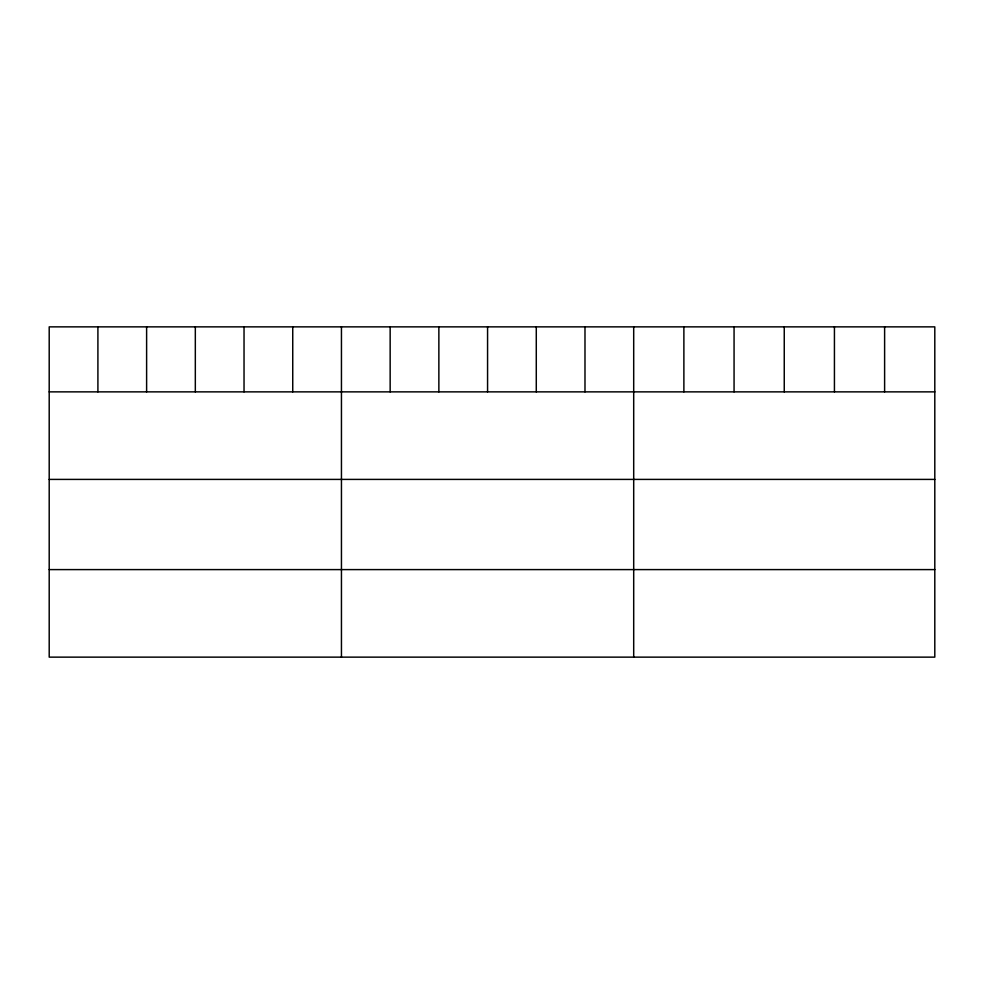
<?xml version="1.0" encoding="UTF-8"?>
<svg xmlns="http://www.w3.org/2000/svg" width="984" height="984" viewBox="0 0 984 984"><rect width="100%" height="100%" fill="white"/><g stroke="black" fill="none" stroke-linecap="round" stroke-linejoin="round"><path stroke-width="1.48" d="M934.8 391.866L934.8 657.14L49.2 657.14L49.2 326.86L934.8 326.86L934.8 391.866L49.2 391.866M49.2 479.405L934.8 479.405M49.2 569.601L934.8 569.601M884.616 326.86L884.616 391.866M834.432 326.86L834.432 391.866M784.248 326.86L784.248 391.866M734.064 326.86L734.064 391.866M683.88 326.86L683.88 391.866M633.696 326.86L633.696 657.14M584.988 326.86L584.988 391.866M536.28 326.86L536.28 391.866M487.572 326.86L487.572 391.866M438.864 326.86L438.864 391.866M390.156 326.86L390.156 391.866M341.448 326.86L341.448 657.14M292.74 326.86L292.74 391.866M244.032 326.86L244.032 391.866M195.324 326.86L195.324 391.866M146.616 326.86L146.616 391.866M97.908 326.86L97.908 391.866"/></g></svg>
